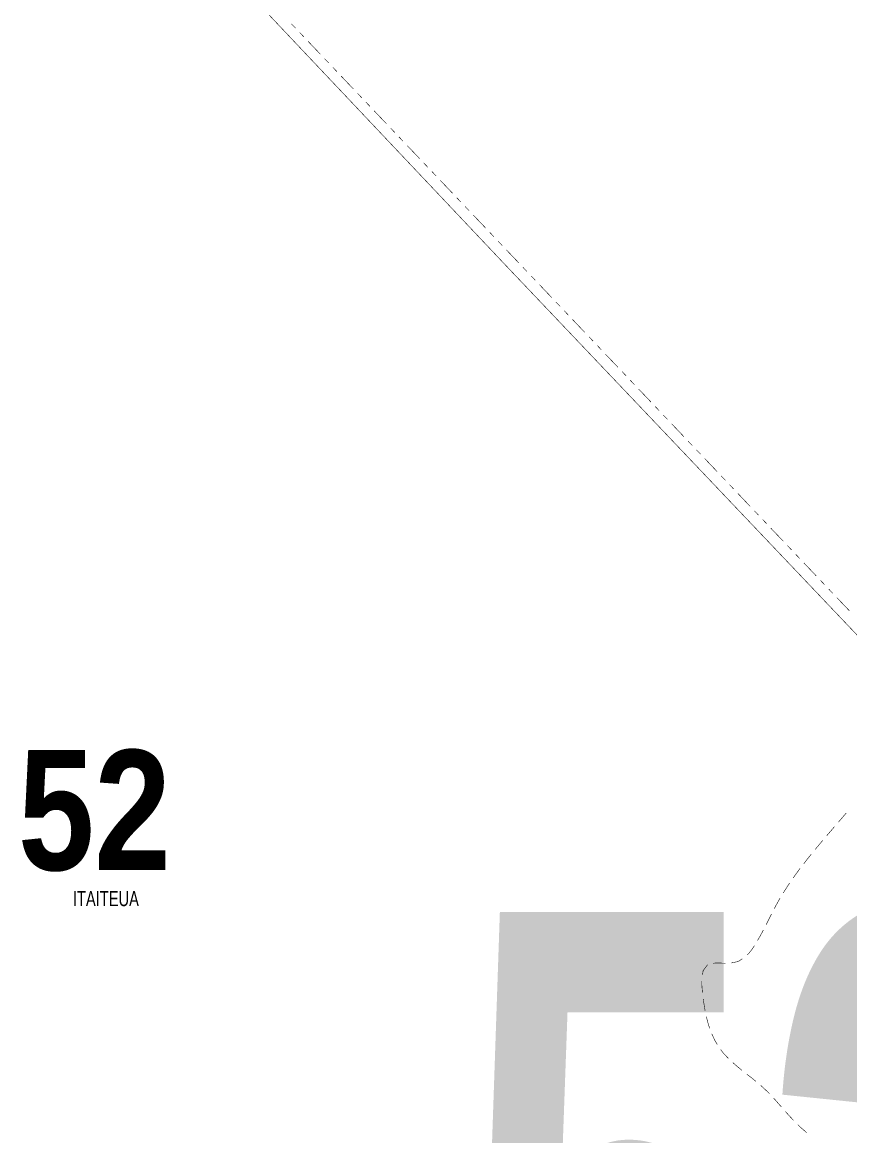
# Model space of a CAD drawing. Extents: x 205150 to 206910, y 4858726 to 4860849.
# Drawn here: x 205923.1 to 206199, y 4859817 to 4860188.2 of the extents above; entities that cross this region are included whole.
import ezdxf

# ---------------------------------------------------------------- set-up
doc = ezdxf.new("R2010")
doc.units = 0
doc.header["$LTSCALE"] = 1.5
doc.header["$MEASUREMENT"] = 0
doc.linetypes.add('TRACO_25', pattern=[8, 3, -1, 1, -1, 1, -1])
for name, color, linetype in [('LM-TXT-LSF', 7, 'CONTINUOUS'), ('SV-CAMINHO-TRILHA', 20, 'CONTINUOUS'), ('SV-RUA-NAO-PAV-S-GUIA-C-GUIA', 7, 'CONTINUOUS')]:
    doc.layers.add(name, color=color, linetype=linetype)
doc.styles.add('ARIAL', font='ARIAL.TTF')
doc.styles.get("Standard").update_dxf_attribs({"font": 'swisscbo.ttf'})

msp = doc.modelspace()

# ---------------------------------------------------------------- linework, layer by layer
at = {"layer": 'SV-CAMINHO-TRILHA', "const_width": 0.18, "flags": 128}
for points in [[(206196.09, 4859922.48), (206195.25, 4859921.5)], [(206196.55, 4859923.02), (206196.09, 4859922.48)], [(206197.08, 4859923.63), (206196.55, 4859923.02)], [(206197.21, 4859923.78), (206197.08, 4859923.63)], [(206197.86, 4859924.54), (206197.21, 4859923.78)], [(206192.64, 4859918.47), (206192.1, 4859917.84)], [(206193.1, 4859919.01), (206192.64, 4859918.47)], [(206193.29, 4859919.23), (206193.1, 4859919.01)], [(206193.94, 4859919.99), (206193.29, 4859919.23)], [(206189.39, 4859914.67), (206189.12, 4859914.34)], [(206190.04, 4859915.43), (206189.39, 4859914.67)], [(206192.1, 4859917.84), (206191.34, 4859916.96)], [(206188.14, 4859913.17), (206187.47, 4859912.37)], [(206188.75, 4859913.9), (206188.14, 4859913.17)], [(206189.12, 4859914.34), (206188.75, 4859913.9)], [(206184.4, 4859908.56), (206183.72, 4859907.69)], [(206184.95, 4859909.26), (206184.4, 4859908.56)], [(206185.35, 4859909.76), (206184.95, 4859909.26)], [(206185.58, 4859910.04), (206185.35, 4859909.76)], [(206186.21, 4859910.82), (206185.58, 4859910.04)], [(206180.75, 4859903.73), (206180.14, 4859902.87)], [(206181.31, 4859904.49), (206180.75, 4859903.73)], [(206181.64, 4859904.95), (206181.31, 4859904.49)], [(206181.9, 4859905.3), (206181.64, 4859904.95)], [(206182.5, 4859906.1), (206181.9, 4859905.3)], [(206178.2, 4859900.03), (206176.83, 4859897.87)], [(206178.45, 4859900.39), (206178.2, 4859900.03)], [(206179.01, 4859901.22), (206178.45, 4859900.39)], [(206175.8, 4859896.15), (206175.29, 4859895.29)], [(206174.32, 4859893.53), (206173.86, 4859892.65)], [(206175.11, 4859894.97), (206174.32, 4859893.54)], [(206174.32, 4859893.54), (206174.32, 4859893.53)], [(206175.29, 4859895.29), (206175.11, 4859894.97)], [(206172.04, 4859889.09), (206171.63, 4859888.29)], [(206172.94, 4859890.88), (206172.04, 4859889.09)], [(206170.22, 4859885.53), (206169.75, 4859884.65)], [(206171.63, 4859888.29), (206171.13, 4859887.31)], [(206168.79, 4859882.91), (206168.27, 4859882.04)], [(206169.27, 4859883.77), (206168.79, 4859882.91)], [(206169.54, 4859884.27), (206169.27, 4859883.77)], [(206169.75, 4859884.65), (206169.54, 4859884.27)], [(206165.38, 4859877.76), (206164.8, 4859877.17)], [(206165.49, 4859877.9), (206165.38, 4859877.76)], [(206166.35, 4859878.99), (206165.49, 4859877.9)], [(206166.69, 4859879.49), (206166.35, 4859878.99)], [(206167.24, 4859880.31), (206166.69, 4859879.49)], [(206167.25, 4859880.32), (206167.24, 4859880.31)], [(206151.62, 4859873.99), (206150.43, 4859872.39)], [(206154.23, 4859874.55), (206153.57, 4859874.42)], [(206154.56, 4859874.55), (206154.23, 4859874.55)], [(206155.8, 4859874.53), (206154.56, 4859874.55)], [(206156.56, 4859874.5), (206155.8, 4859874.53)], [(206157.45, 4859874.46), (206156.56, 4859874.5)], [(206157.56, 4859874.46), (206157.45, 4859874.46)], [(206161.81, 4859875.04), (206159.55, 4859874.57)], [(206162.39, 4859875.41), (206161.81, 4859875.04)], [(206163.23, 4859875.95), (206162.39, 4859875.41)], [(206150.13, 4859871.99), (206149.91, 4859870.51)], [(206150.43, 4859872.39), (206150.13, 4859871.99)], [(206149.68, 4859868.52), (206149.7, 4859867.52)], [(206149.7, 4859867.52), (206149.7, 4859867.19)], [(206149.7, 4859867.19), (206149.83, 4859865.53)], [(206149.83, 4859865.53), (206149.84, 4859865.37)], [(206149.84, 4859865.37), (206149.93, 4859864.53)], [(206150.17, 4859862.55), (206150.26, 4859861.84)], [(206150.26, 4859861.84), (206150.46, 4859860.57)], [(206150.46, 4859860.57), (206150.52, 4859860.14)], [(206150.52, 4859860.14), (206150.8, 4859858.6)], [(206151.21, 4859856.64), (206151.45, 4859855.67)], [(206151.45, 4859855.67), (206151.52, 4859855.39)], [(206151.52, 4859855.39), (206151.71, 4859854.7)], [(206151.71, 4859854.7), (206151.93, 4859853.92)], [(206151.93, 4859853.92), (206152.33, 4859852.8)], [(206153.02, 4859850.93), (206153.86, 4859849.11)], [(206153.86, 4859849.11), (206154.11, 4859848.58)], [(206154.11, 4859848.58), (206154.85, 4859847.38)], [(206155.95, 4859845.71), (206156.56, 4859844.92)], [(206156.56, 4859844.92), (206156.9, 4859844.47)], [(206156.9, 4859844.47), (206158.57, 4859842.7)], [(206160.04, 4859841.34), (206160.78, 4859840.67)], [(206160.78, 4859840.67), (206161.06, 4859840.42)], [(206161.06, 4859840.42), (206161.54, 4859840.02)], [(206161.54, 4859840.02), (206162.22, 4859839.46)], [(206162.22, 4859839.46), (206163.1, 4859838.76)], [(206164.67, 4859837.52), (206165.45, 4859836.91)], [(206165.45, 4859836.91), (206165.82, 4859836.62)], [(206165.82, 4859836.62), (206166.24, 4859836.29)], [(206166.24, 4859836.29), (206167.02, 4859835.67)], [(206167.02, 4859835.67), (206167.8, 4859835.03)], [(206169.33, 4859833.74), (206169.37, 4859833.7)], [(206169.37, 4859833.7), (206171.52, 4859831.7)], [(206171.52, 4859831.7), (206171.57, 4859831.66)], [(206171.57, 4859831.66), (206172.22, 4859830.99)], [(206173.6, 4859829.53), (206173.65, 4859829.48)], [(206173.65, 4859829.48), (206174.27, 4859828.79)], [(206174.27, 4859828.79), (206174.65, 4859828.36)], [(206174.65, 4859828.36), (206176.25, 4859826.54)], [(206177.57, 4859825.04), (206178.23, 4859824.29)], [(206178.23, 4859824.29), (206178.6, 4859823.87)], [(206178.6, 4859823.87), (206180.27, 4859822.08)], [(206181.69, 4859820.67), (206182.4, 4859819.98)], [(206182.4, 4859819.98), (206182.73, 4859819.66)], [(206182.73, 4859819.66), (206184.65, 4859817.99)]]:
    msp.add_lwpolyline(points, dxfattribs=at)
at = {"layer": 'SV-RUA-NAO-PAV-S-GUIA-C-GUIA', "linetype": 'TRACO_25', "const_width": 0.18, "flags": 128}
msp.add_lwpolyline([(206000.63, 4860206.22), (205995.03, 4860206.17), (205993.29, 4860205.43), (205992.92, 4860203.77), (206011.07, 4860184.58), (206084.23, 4860107.19), (206229.1, 4859954.8), (206231.79, 4859957.36)], dxfattribs=at)
at = {"layer": 'SV-RUA-NAO-PAV-S-GUIA-C-GUIA', "const_width": 0.18, "flags": 128}
for points in [[(206012.84, 4860187.64), (206014.22, 4860186.19)], [(206015.59, 4860184.74), (206015.74, 4860184.59)], [(206015.74, 4860184.59), (206016.97, 4860183.29)], [(206018.35, 4860181.84), (206022.49, 4860177.5)], [(206023.86, 4860176.05), (206025.24, 4860174.6)], [(206026.62, 4860173.15), (206028, 4860171.7)], [(206029.38, 4860170.25), (206033.51, 4860165.9)], [(206034.89, 4860164.45), (206036.27, 4860163)], [(206037.65, 4860161.56), (206039.03, 4860160.11)], [(206040.4, 4860158.66), (206044.54, 4860154.31)], [(206045.92, 4860152.86), (206047.3, 4860151.41)], [(206048.67, 4860149.96), (206050.05, 4860148.51)], [(206051.43, 4860147.06), (206055.57, 4860142.72)], [(206056.94, 4860141.27), (206058.32, 4860139.82)], [(206059.7, 4860138.37), (206061.08, 4860136.92)], [(206062.46, 4860135.47), (206066.59, 4860131.12)], [(206067.97, 4860129.67), (206069.35, 4860128.22)], [(206070.73, 4860126.77), (206072.11, 4860125.33)], [(206073.48, 4860123.88), (206077.62, 4860119.53)], [(206079, 4860118.08), (206080.38, 4860116.63)], [(206081.75, 4860115.18), (206083.13, 4860113.73)], [(206084.51, 4860112.28), (206086.58, 4860110.11)], [(206086.58, 4860110.11), (206086.92, 4860109.75)], [(206086.92, 4860109.75), (206088.65, 4860107.93)], [(206090.02, 4860106.49), (206091.4, 4860105.04)], [(206092.78, 4860103.59), (206094.16, 4860102.14)], [(206095.54, 4860100.69), (206099.67, 4860096.34)], [(206101.05, 4860094.89), (206102.43, 4860093.44)], [(206103.8, 4860091.99), (206105.18, 4860090.54)], [(206106.56, 4860089.09), (206110.69, 4860084.74)], [(206112.07, 4860083.29), (206113.45, 4860081.84)], [(206114.83, 4860080.39), (206116.21, 4860078.94)], [(206117.58, 4860077.49), (206121.72, 4860073.15)], [(206123.1, 4860071.7), (206124.47, 4860070.25)], [(206125.85, 4860068.8), (206127.23, 4860067.35)], [(206128.61, 4860065.9), (206132.74, 4860061.55)], [(206134.12, 4860060.1), (206135.5, 4860058.65)], [(206136.88, 4860057.2), (206138.25, 4860055.75)], [(206139.63, 4860054.3), (206143.77, 4860049.95)], [(206145.14, 4860048.5), (206146.52, 4860047.05)], [(206147.9, 4860045.6), (206149.28, 4860044.16)], [(206150.66, 4860042.71), (206154.79, 4860038.36)], [(206156.17, 4860036.91), (206157.55, 4860035.46)], [(206158.92, 4860034.01), (206160.3, 4860032.56)], [(206161.68, 4860031.11), (206165.81, 4860026.76)], [(206167.19, 4860025.31), (206168.57, 4860023.86)], [(206169.95, 4860022.41), (206171.33, 4860020.96)], [(206172.7, 4860019.51), (206176.84, 4860015.16)], [(206178.22, 4860013.72), (206179.59, 4860012.27)], [(206180.97, 4860010.82), (206182.35, 4860009.37)], [(206183.73, 4860007.92), (206187.86, 4860003.57)], [(206189.24, 4860002.12), (206190.62, 4860000.67)], [(206192, 4859999.22), (206193.37, 4859997.77)], [(206194.75, 4859996.32), (206198.89, 4859991.97)]]:
    msp.add_lwpolyline(points, dxfattribs=at)

# ---------------------------------------------------------------- texts
at = {"layer": 'LM-TXT-LSF'}
msp.add_text('52', height=40, dxfattribs=at).set_placement((205921.66, 4859905.51))
at = {"layer": 'LM-TXT-LSF', "style": 'ARIAL', "width": 0.7}
msp.add_text('ITAITEUA', height=5, dxfattribs=at).set_placement((205939.97, 4859893.49))
at = {"layer": 'LM-TXT-LSF', "width": 0.7}
msp.add_text('52', height=225, dxfattribs=at).set_placement((206068.92, 4859666.49))

doc.saveas('drawing.dxf')
